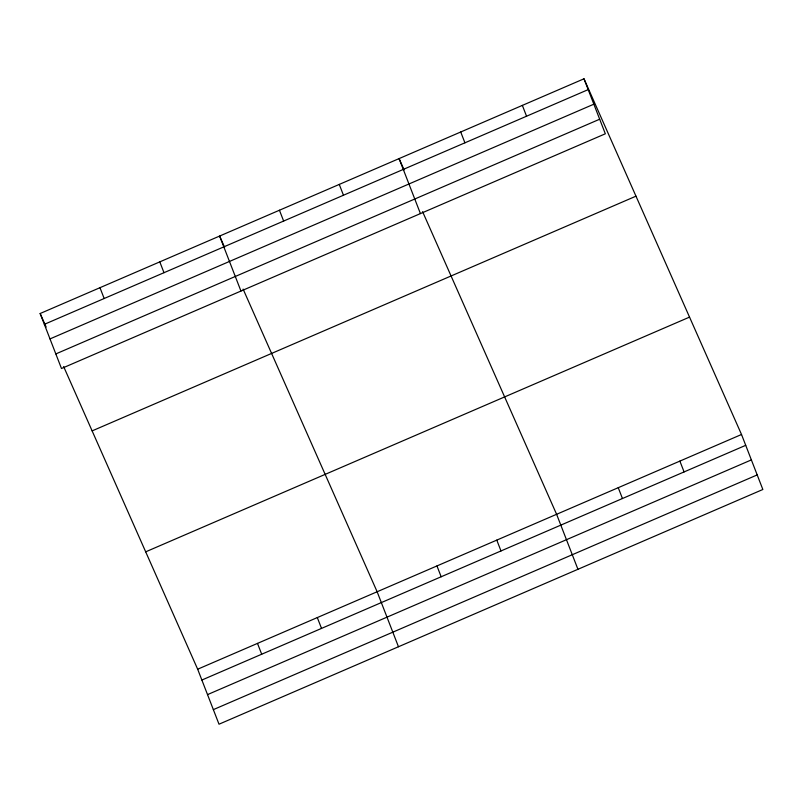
<?xml version="1.0" encoding="UTF-8"?>
<svg xmlns="http://www.w3.org/2000/svg" width="803" height="803" viewBox="0 0 803 803"><rect width="100%" height="100%" fill="white"/><g stroke="black" fill="none" stroke-linecap="round" stroke-linejoin="round"><path stroke-width="1.2" d="M583.992 78.794L605.332 133.79L61.48 368.507L40.15 313.511L583.992 78.794L741.52 434.493L762.85 489.489L219.008 724.206L197.668 669.21L63.638 366.559M44.346 324.332L588.197 89.615M50.007 338.906L593.849 104.189M55.829 353.922L599.67 119.215M92.134 430.89L635.976 196.173M145.694 551.832L689.536 317.115M197.668 669.21L741.52 434.493M201.874 680.041L745.716 445.324M207.525 694.615L751.377 459.898M213.347 709.631L757.199 474.914M404.09 169.885L399.091 158.593L420.421 213.588M422.579 211.641L556.609 514.301L577.939 569.297M224.619 247.344L219.62 236.052L240.95 291.047M243.108 289.1L377.139 591.761L398.469 646.746M40.15 313.511L46.152 327.052M679.88 461.103L684.086 471.923M522.362 105.394L526.557 116.224M618.25 487.702L622.445 498.522M460.721 131.993L464.927 142.824M496.786 540.118L500.992 550.948M339.267 184.419L343.463 195.239M436.962 565.934L441.168 576.765M279.444 210.235L283.64 221.056M317.315 617.577L321.521 628.408M159.797 261.868L163.993 272.699M257.492 643.394L261.698 654.224M99.973 287.695L104.169 298.515"/></g></svg>
